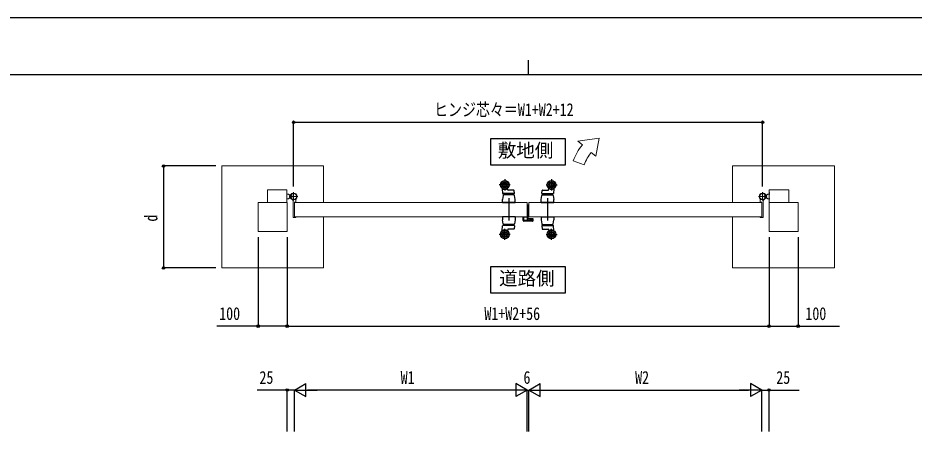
# Model space of a CAD drawing. Units: millimetres, scale not verified. Extents: x -4205 to 4205, y -2970 to 2970.
# Drawn here: x -1759 to 1322, y 1535 to 2970 of the extents above; entities that cross this region are included whole.
import ezdxf
from ezdxf.enums import TextEntityAlignment as Align

# ---------------------------------------------------------------- set-up
doc = ezdxf.new("R2010")
doc.units = ezdxf.units.MM
doc.header["$LTSCALE"] = 10
for name, color, linetype in [('0-2_USER1', 3, 'Continuous'), ('0-3_YKK_13', 4, 'Continuous'), ('0-5_YKK_D', 6, 'Continuous'), ('0-6_YKK_ZWAK', 7, 'Continuous')]:
    doc.layers.add(name, color=color, linetype=linetype)
doc.layers.add('0-4_YKK_A1', color=4, linetype='Continuous', lineweight=18)
doc.styles.add('ＭＳ ゴシック', font='')
doc.styles.get('ＭＳ ゴシック').set_extended_font_data('MS Gothic')

msp = doc.modelspace()

# ---------------------------------------------------------------- linework, layer by layer
at = {"layer": '0-2_USER1'}
for points in [[(-133.78, 2554.58), (-133.78, 2465.33), (123.82, 2465.33), (123.82, 2554.58)], [(-133.78, 2115.14), (-133.78, 2025.89), (123.82, 2025.89), (123.82, 2115.14)]]:
    msp.add_lwpolyline(points, close=True, dxfattribs=at)
at = {"layer": '0-3_YKK_13'}
for p, q in [((-84.98, 2416.05), (-84.98, 2378.05)), ((75.02, 2416.05), (75.02, 2378.05)), ((-66.98, 2397.05), (-104.98, 2397.05)), ((-93.89, 2383.99), (-92.52, 2367.51)), ((-75.12, 2379.88), (-75.85, 2384.26)), ((-54.54, 2379.05), (-74.13, 2379.05)), ((-52.03, 2367.6), (-53.04, 2377.7)), ((42.07, 2367.6), (43.08, 2377.7)), ((44.58, 2379.05), (64.17, 2379.05)), ((57.02, 2397.05), (95.02, 2397.05)), ((65.16, 2379.88), (65.89, 2384.26)), ((83.93, 2383.99), (82.56, 2367.51)), ((-91.22, 2360.83), (-92.98, 2347.05)), ((-92.98, 2337.05), (-92.98, 2347.05)), ((-52.53, 2367.05), (-92.02, 2367.05)), ((-53.72, 2362.55), (-89.24, 2362.55)), ((-86.98, 2362.55), (-86.98, 2367.05)), ((-71.48, 2351.04), (-71.48, 2274.66)), ((-55.98, 2367.05), (-55.98, 2362.55)), ((-49.98, 2347.05), (-51.74, 2360.83)), ((-49.98, 2337.05), (-49.98, 2347.05)), ((40.02, 2347.05), (41.78, 2360.83)), ((40.02, 2337.05), (40.02, 2347.05)), ((42.57, 2367.05), (82.06, 2367.05)), ((43.76, 2362.55), (79.28, 2362.55)), ((46.02, 2367.05), (46.02, 2362.55)), ((61.52, 2351.04), (61.52, 2274.66)), ((77.02, 2362.55), (77.02, 2367.05)), ((81.26, 2360.83), (83.02, 2347.05)), ((83.02, 2337.05), (83.02, 2347.05)), ((-92.98, 2337.05), (-49.98, 2337.05)), ((-49.98, 2337.05), (-92.98, 2337.05)), ((-7.68, 2329.3), (-7.98, 2329.3)), ((-7.68, 2329.3), (-7.68, 2297.8)), ((83.02, 2337.05), (40.02, 2337.05)), ((40.02, 2337.05), (83.02, 2337.05)), ((-49.98, 2287.05), (-92.98, 2287.05)), ((-49.98, 2287.05), (-92.98, 2287.05)), ((-49.98, 2287.05), (-92.98, 2287.05)), ((-92.98, 2287.05), (-92.98, 2277.05)), ((-49.98, 2287.05), (-49.98, 2277.05)), ((-22.28, 2274.5), (-22.28, 2287)), ((-22.28, 2287), (-8.28, 2287)), ((-6.18, 2296.3), (-5.68, 2296.3)), ((-5.18, 2281.3), (-5.18, 2295.8)), ((11.82, 2280.3), (-4.18, 2280.3)), ((12.32, 2274.5), (12.32, 2279.8)), ((40.02, 2287.05), (83.02, 2287.05)), ((40.02, 2287.05), (83.02, 2287.05)), ((40.02, 2287.05), (40.02, 2277.05)), ((40.02, 2287.05), (83.02, 2287.05)), ((83.02, 2287.05), (83.02, 2277.05)), ((-93.89, 2240.11), (-92.52, 2256.59)), ((-91.22, 2263.27), (-92.98, 2277.05)), ((-52.53, 2257.05), (-92.02, 2257.05)), ((-53.72, 2261.55), (-89.24, 2261.55)), ((-86.98, 2261.55), (-86.98, 2257.05)), ((-55.98, 2257.05), (-55.98, 2261.55)), ((-52.03, 2256.5), (-53.04, 2246.4)), ((-49.98, 2277.05), (-51.74, 2263.27)), ((10.32, 2272.5), (-20.28, 2272.5)), ((40.02, 2277.05), (41.78, 2263.27)), ((42.07, 2256.5), (43.08, 2246.4)), ((42.57, 2257.05), (82.06, 2257.05)), ((43.76, 2261.55), (79.28, 2261.55)), ((46.02, 2257.05), (46.02, 2261.55)), ((77.02, 2261.55), (77.02, 2257.05)), ((81.26, 2263.27), (83.02, 2277.05)), ((83.93, 2240.11), (82.56, 2256.59)), ((-66.98, 2227.05), (-104.98, 2227.05)), ((-84.98, 2208.05), (-84.98, 2246.05)), ((-75.12, 2244.21), (-75.85, 2239.84)), ((-54.54, 2245.05), (-74.13, 2245.05)), ((44.58, 2245.05), (64.17, 2245.05)), ((57.02, 2227.05), (95.02, 2227.05)), ((65.16, 2244.21), (65.89, 2239.84)), ((75.02, 2208.05), (75.02, 2246.05))]:
    msp.add_line(p, q, dxfattribs=at)
for centre, radius in [((-84.98, 2397.05), 15), ((-84.98, 2397.05), 14.7), ((-84.98, 2397.05), 9.75), ((-84.98, 2397.05), 6.6), ((75.02, 2397.05), 15), ((75.02, 2397.05), 14.7), ((75.02, 2397.05), 9.75), ((75.02, 2397.05), 6.6), ((-84.98, 2227.05), 15), ((-84.98, 2227.05), 14.7), ((-84.98, 2227.05), 9.75), ((-84.98, 2227.05), 6.6), ((75.02, 2227.05), 15), ((75.02, 2227.05), 14.7), ((75.02, 2227.05), 9.75), ((75.02, 2227.05), 6.6)]:
    msp.add_circle(centre, radius, dxfattribs=at)
for centre, radius, start, end in [((-93.39, 2384.03), 0.5, 57.12534, 184.76364), ((-84.98, 2397.05), 15, 237.12534, 303.86897), ((-84.98, 2397.05), 15, 270, 303.86897), ((-76.34, 2384.18), 0.5, 9.46232, 123.86897), ((-74.13, 2380.05), 1, 189.46232, 270), ((-54.54, 2377.55), 1.5, 5.71059, 90), ((44.58, 2377.55), 1.5, 90, 174.28941), ((64.17, 2380.05), 1, 270, 350.53768), ((66.38, 2384.18), 0.5, 56.13103, 170.53768), ((75.02, 2397.05), 15, 236.13103, 270), ((75.02, 2397.05), 15, 236.13103, 302.87466), ((83.43, 2384.03), 0.5, 355.23636, 122.87466), ((-92.02, 2367.55), 0.5, 184.76364, 270), ((-89.24, 2360.55), 2, 90, 172), ((-53.72, 2360.55), 2, 8, 90), ((-52.53, 2367.55), 0.5, 270, 5.71059), ((43.76, 2360.55), 2, 90, 172), ((42.57, 2367.55), 0.5, 174.28941, 270), ((79.28, 2360.55), 2, 8, 90), ((82.06, 2367.55), 0.5, 270, 355.23636), ((-6.18, 2297.8), 1.5, 180.00003, 270.00003), ((-5.68, 2295.8), 0.5, 0.00003, 90.00003), ((-4.18, 2281.3), 1, 180.00003, 270.00003), ((11.82, 2279.8), 0.5, 0.00003, 90.00003), ((-92.02, 2256.55), 0.5, 90, 175.23636), ((-89.24, 2263.55), 2, 188, 270), ((-53.72, 2263.55), 2, 270, 352), ((-52.53, 2256.55), 0.5, 354.28941, 90), ((-20.28, 2274.5), 2, 180.00003, 270.00003), ((10.32, 2274.5), 2, 270.00003, 0.00003), ((43.76, 2263.55), 2, 188, 270), ((42.57, 2256.55), 0.5, 90, 185.71059), ((79.28, 2263.55), 2, 270, 352), ((82.06, 2256.55), 0.5, 4.76364, 90), ((-93.39, 2240.07), 0.5, 175.23636, 302.87466), ((-84.98, 2227.05), 15, 56.13103, 122.87466), ((-84.98, 2227.05), 15, 56.13103, 90), ((-76.34, 2239.92), 0.5, 236.13103, 350.53768), ((-74.13, 2244.05), 1, 90, 170.53768), ((-54.54, 2246.55), 1.5, 270, 354.28941), ((44.58, 2246.55), 1.5, 185.71059, 270), ((64.17, 2244.05), 1, 9.46232, 90), ((66.38, 2239.92), 0.5, 189.46232, 303.86897), ((75.02, 2227.05), 15, 90, 123.86897), ((75.02, 2227.05), 15, 57.12534, 123.86897), ((83.43, 2240.07), 0.5, 237.12534, 4.76364)]:
    msp.add_arc(centre, radius, start, end, dxfattribs=at)
at = {"layer": '0-4_YKK_A1'}
for p, q in [((239.38, 2557.05), (166.17, 2547.04)), ((239.38, 2557.05), (227.45, 2495.62)), ((181.49, 2534.18), (166.17, 2547.04)), ((227.45, 2495.62), (212.13, 2508.47)), ((150.23, 2480.05), (187.82, 2466.37)), ((-1057.98, 2462.05), (-1057.98, 2112.05)), ((-707.98, 2462.05), (-1057.98, 2462.05)), ((-707.98, 2337.05), (-707.98, 2462.05)), ((698.02, 2462.05), (1048.02, 2462.05)), ((698.02, 2337.05), (698.02, 2462.05)), ((1048.02, 2462.05), (1048.02, 2112.05)), ((-900.98, 2378.55), (-900.98, 2337.05)), ((-898.98, 2380.55), (-835.98, 2380.55)), ((-833.98, 2369.55), (-833.98, 2378.55)), ((824.02, 2369.55), (824.02, 2378.55)), ((889.02, 2380.55), (826.02, 2380.55)), ((891.02, 2378.55), (891.02, 2337.05)), ((-828.98, 2348.55), (-835.98, 2348.55)), ((-835.48, 2369.55), (-833.98, 2369.55)), ((-833.98, 2369.55), (-833.98, 2337.05)), ((-826.48, 2363.05), (-820.79, 2363.05)), ((-796.48, 2357.05), (-825.98, 2357.05)), ((-822.48, 2359.05), (-822.48, 2355.05)), ((-821.31, 2359.05), (-822.48, 2359.05)), ((-822.48, 2358.45), (-816.48, 2358.45)), ((-822.48, 2355.65), (-816.48, 2355.65)), ((-816.48, 2359.05), (-821.31, 2359.05)), ((-816.48, 2355.05), (-821.31, 2355.05)), ((-816.48, 2355.05), (-816.48, 2359.05)), ((-812.98, 2342.11), (-812.98, 2286.55)), ((-810.98, 2371.55), (-810.98, 2343.52)), ((-802.98, 2337.85), (-802.98, 2346.89)), ((786.52, 2357.05), (816.02, 2357.05)), ((793.02, 2337.85), (793.02, 2346.89)), ((801.02, 2371.55), (801.02, 2343.52)), ((803.02, 2342.11), (803.02, 2286.55)), ((806.52, 2359.05), (811.34, 2359.05)), ((806.52, 2355.05), (806.52, 2359.05)), ((812.52, 2358.45), (806.52, 2358.45)), ((812.52, 2355.65), (806.52, 2355.65)), ((806.52, 2355.05), (811.34, 2355.05)), ((816.52, 2363.05), (810.83, 2363.05)), ((811.34, 2359.05), (812.52, 2359.05)), ((812.52, 2359.05), (812.52, 2355.05)), ((819.02, 2348.55), (826.02, 2348.55)), ((824.02, 2369.55), (824.02, 2337.05)), ((825.52, 2369.55), (824.02, 2369.55)), ((-898.98, 2337.05), (-835.98, 2337.05)), ((-807.98, 2287.05), (-807.98, 2337.05)), ((-807.98, 2337.05), (-807.98, 2287.05)), ((-807.98, 2336.75), (-807.98, 2287.35)), ((-807.68, 2337.35), (-803.48, 2337.35)), ((-7.98, 2337.05), (-807.68, 2337.05)), ((-7.98, 2337.05), (-7.98, 2287.05)), ((-1.98, 2337.05), (797.72, 2337.05)), ((-1.98, 2337.05), (-1.98, 2287.05)), ((797.72, 2337.35), (793.52, 2337.35)), ((798.02, 2287.05), (798.02, 2337.05)), ((798.02, 2337.05), (798.02, 2287.05)), ((798.02, 2336.75), (798.02, 2287.35)), ((889.02, 2337.05), (826.02, 2337.05)), ((-810.98, 2284.55), (-803.98, 2284.55)), ((-807.68, 2287.05), (-7.98, 2287.05)), ((-807.68, 2286.75), (-803.48, 2286.75)), ((-802.98, 2286.25), (-802.98, 2285.55)), ((-20.98, 2274.8), (-20.98, 2286.5)), ((-20.68, 2286.8), (-19.08, 2286.8)), ((-19.78, 2285.5), (-19.78, 2275.6)), ((-19.08, 2285.8), (-19.48, 2285.8)), ((-18.78, 2286.5), (-18.78, 2286.1)), ((-7.98, 2296.3), (-7.48, 2296.3)), ((-7.98, 2276.3), (-7.98, 2294.5)), ((-6.48, 2295.3), (-6.48, 2276.3)), ((797.72, 2287.05), (-1.98, 2287.05)), ((2.02, 2280.1), (3.72, 2280.1)), ((4.02, 2279.8), (4.02, 2278.89)), ((8.02, 2278.89), (8.02, 2279.8)), ((8.32, 2280.1), (10.02, 2280.1)), ((793.02, 2286.25), (793.02, 2285.55)), ((797.72, 2286.75), (793.52, 2286.75)), ((801.02, 2284.55), (794.02, 2284.55)), ((10.02, 2273.8), (-19.98, 2273.8)), ((-19.48, 2275.3), (-8.98, 2275.3)), ((-5.48, 2275.3), (0.72, 2275.3)), ((1.02, 2275.6), (1.02, 2279.1)), ((2.22, 2278.59), (2.22, 2275.6)), ((2.52, 2275.3), (9.52, 2275.3)), ((3.64, 2278.6), (2.6, 2278.88)), ((9.44, 2278.88), (8.4, 2278.6)), ((9.82, 2275.6), (9.82, 2278.59)), ((11.02, 2279.1), (11.02, 2274.8))]:
    msp.add_line(p, q, dxfattribs=at)
for points in [[(-826.48, 2363.05), (-828.98, 2365.55), (-835.98, 2365.55)], [(-828.98, 2348.55), (-826.48, 2351.05), (-820.79, 2351.05)], [(-824.83, 2359.15), (-822.88, 2358.2), (-822.27, 2357.05)], [(-824.83, 2354.95), (-822.88, 2355.9), (-822.27, 2357.05)], [(-822.48, 2359.05), (-822.48, 2360.55), (-823.89, 2360.17)], [(-822.48, 2355.05), (-822.48, 2353.55), (-823.89, 2353.93)], [(-822.48, 2359.05), (-822.48, 2355.05), (-821.31, 2355.05)], [(819.02, 2348.55), (816.52, 2351.05), (810.83, 2351.05)], [(812.52, 2359.05), (812.52, 2355.05), (811.34, 2355.05)], [(814.87, 2359.15), (812.92, 2358.2), (812.31, 2357.05)], [(814.87, 2354.95), (812.92, 2355.9), (812.31, 2357.05)], [(812.52, 2359.05), (812.52, 2360.55), (813.93, 2360.17)], [(812.52, 2355.05), (812.52, 2353.55), (813.93, 2353.93)], [(816.52, 2363.05), (819.02, 2365.55), (826.02, 2365.55)], [(-900.98, 2337.05), (-899.48, 2337.05), (-833.98, 2337.05)], [(891.02, 2337.05), (889.52, 2337.05), (824.02, 2337.05)], [(-1057.98, 2112.05), (-707.98, 2112.05), (-707.98, 2287.05)], [(1048.02, 2112.05), (698.02, 2112.05), (698.02, 2287.05)]]:
    msp.add_lwpolyline(points, dxfattribs=at)
for points in [[(-832.98, 2337.05), (-932.98, 2337.05), (-932.98, 2237.05), (-832.98, 2237.05)], [(823.02, 2337.05), (923.02, 2337.05), (923.02, 2237.05), (823.02, 2237.05)]]:
    msp.add_lwpolyline(points, close=True, dxfattribs=at)
for centre, radius in [((-810.98, 2357.05), 11.5), ((-810.98, 2357.05), 10.35), ((801.02, 2357.05), 11.5), ((801.02, 2357.05), 10.35)]:
    msp.add_circle(centre, radius, dxfattribs=at)
for centre, radius, start, end in [((319.38, 2418.48), 180, 140, 160), ((319.38, 2418.48), 140, 140, 160), ((-898.98, 2378.55), 2, 89.99991, 179.99991), ((-835.98, 2378.55), 2, 359.99991, 89.99991), ((826.02, 2378.55), 2, 90.00009, 180.00009), ((889.02, 2378.55), 2, 0.00009, 90.00009), ((-816.08, 2357.05), 9, 165.9647, 194.0353), ((-823.55, 2358.92), 1.3, 105, 165.9647), ((-823.55, 2355.18), 1.3, 194.0353, 255), ((-810.98, 2357.05), 11.5, 321.98772, 244.89722), ((-817.98, 2342.11), 5, 0.00002, 64.89722), ((-797.98, 2346.89), 5, 141.98772, 180), ((801.02, 2357.05), 11.5, 295.10278, 218.01228), ((788.02, 2346.89), 5, 0, 38.01228), ((808.02, 2342.11), 5, 115.10278, 179.99998), ((813.59, 2358.92), 1.3, 14.0353, 75), ((813.59, 2355.18), 1.3, 285, 345.9647), ((806.12, 2357.05), 9, 345.9647, 14.0353), ((-807.68, 2337.05), 0.3, 90, 180), ((-803.48, 2337.85), 0.5, 270, 0), ((793.52, 2337.85), 0.5, 180, 270), ((797.72, 2337.05), 0.3, 0, 90), ((-810.98, 2286.55), 2, 180, 270), ((-807.68, 2287.05), 0.3, 180, 270), ((-803.98, 2285.55), 1, 270, 0), ((-803.48, 2286.25), 0.5, 0, 90), ((-20.68, 2286.5), 0.3, 90, 180), ((-19.48, 2285.5), 0.3, 90, 180), ((-19.08, 2286.5), 0.3, 0, 90), ((-19.08, 2286.1), 0.3, 270, 0), ((-7.48, 2295.3), 1, 360, 90), ((2.02, 2279.1), 1, 90, 180), ((3.72, 2279.8), 0.3, 360, 90), ((8.32, 2279.8), 0.3, 90, 180), ((10.02, 2279.1), 1, 0, 90), ((793.52, 2286.25), 0.5, 90, 180), ((794.02, 2285.55), 1, 180, 270), ((797.72, 2287.05), 0.3, 270, 0), ((801.02, 2286.55), 2, 270, 0), ((-19.98, 2274.8), 1, 180, 270), ((-19.48, 2275.6), 0.3, 180, 270), ((-8.98, 2276.3), 1, 270, 360), ((-5.48, 2276.3), 1, 180, 270), ((0.72, 2275.6), 0.3, 270, 0), ((2.52, 2278.59), 0.3, 75, 180), ((2.52, 2275.6), 0.3, 180, 270), ((3.72, 2278.89), 0.3, 255, 0), ((8.32, 2278.89), 0.3, 180, 285), ((9.52, 2278.59), 0.3, 0, 105), ((9.52, 2275.6), 0.3, 270, 0), ((10.02, 2274.8), 1, 270, 0)]:
    msp.add_arc(centre, radius, start, end, dxfattribs=at)
at = {"layer": '0-5_YKK_D'}
for p, q in [((-810.98, 2391.55), (-810.98, 2613.05)), ((-810.98, 2612.05), (801.02, 2612.05)), ((801.02, 2391.55), (801.02, 2613.05)), ((-1077.98, 2462.05), (-1259, 2462.05)), ((-1258, 2462.05), (-1258, 2112.05)), ((-932.98, 2217.05), (-932.98, 1911.05)), ((-832.98, 2217.05), (-832.98, 1911.05)), ((-832.98, 2217.05), (-832.98, 1911.05)), ((823.02, 2217.05), (823.02, 1911.05)), ((823.02, 2217.05), (823.02, 1911.05)), ((923.02, 2217.05), (923.02, 1911.05)), ((-1077.98, 2112.05), (-1259, 2112.05)), ((-832.98, 1912.05), (823.02, 1912.05)), ((-807.98, 1692.84), (-769.01, 1715.34)), ((-769.01, 1670.34), (-769.01, 1715.34)), ((-7.98, 1692.84), (-46.95, 1715.34)), ((-46.95, 1715.34), (-46.95, 1670.34)), ((-1.98, 1692.84), (36.99, 1715.34)), ((36.99, 1670.34), (36.99, 1715.34)), ((798.02, 1692.84), (759.05, 1715.34)), ((759.05, 1715.34), (759.05, 1670.34)), ((-832.98, 1550.39), (-832.98, 1693.84)), ((-807.98, 1550.39), (-807.98, 1693.84)), ((-807.98, 1550.39), (-807.98, 1693.84)), ((-807.98, 1692.84), (-769.01, 1670.34)), ((-807.98, 1692.84), (-730.04, 1692.84)), ((-52.98, 1692.84), (-762.98, 1692.84)), ((-7.98, 1692.84), (-85.92, 1692.84)), ((-7.98, 1692.84), (-46.95, 1670.34)), ((-7.98, 1550.39), (-7.98, 1693.84)), ((-7.98, 1550.39), (-7.98, 1693.84)), ((-7.98, 1692.84), (-1.98, 1692.84)), ((-1.98, 1550.39), (-1.98, 1693.84)), ((-1.98, 1550.39), (-1.98, 1693.84)), ((-1.98, 1692.84), (36.99, 1670.34)), ((-1.98, 1692.84), (75.96, 1692.84)), ((43.02, 1692.84), (753.02, 1692.84)), ((798.02, 1692.84), (720.08, 1692.84)), ((798.02, 1692.84), (759.05, 1670.34)), ((798.02, 1550.39), (798.02, 1693.84)), ((798.02, 1550.39), (798.02, 1693.84)), ((823.02, 1550.39), (823.02, 1693.84))]:
    msp.add_line(p, q, dxfattribs=at)
for points in [[(-832.98, 1912.05), (-932.98, 1912.05), (-1074.78, 1912.05)], [(823.02, 1912.05), (923.02, 1912.05), (1064.82, 1912.05)], [(-807.98, 1692.84), (-832.98, 1692.84), (-936.38, 1692.84)], [(798.02, 1692.84), (823.02, 1692.84), (926.42, 1692.84)]]:
    msp.add_lwpolyline(points, dxfattribs=at)
for centre in [(-810.98, 2612.05), (801.02, 2612.05), (-1258, 2462.05), (-1258, 2112.05), (-932.98, 1912.05), (-832.98, 1912.05), (-832.98, 1912.05), (823.02, 1912.05), (823.02, 1912.05), (923.02, 1912.05), (-832.98, 1692.84), (823.02, 1692.84)]:
    msp.add_circle(centre, 4.25, dxfattribs=at)
at = {"layer": '0-6_YKK_ZWAK'}
for p, q in [((-4.98, 2825), (-4.98, 2775)), ((3895.02, 2775), (-3904.98, 2775))]:
    msp.add_line(p, q, dxfattribs=at)
msp.add_lwpolyline([(-4205, -2970), (4205, -2970), (4205, 2970), (-4205, 2970)], close=True, dxfattribs=at)

# ---------------------------------------------------------------- texts
at = {"layer": '0-2_USER1', "style": 'ＭＳ ゴシック'}
for s, p in [('敷地側', (-109.4, 2478.08)), ('道路側', (-105.07, 2038.64))]:
    msp.add_text(s, height=46.74, dxfattribs=at).set_placement(p, align=Align.BOTTOM_LEFT)
at = {"layer": '0-5_YKK_D', "style": 'ＭＳ ゴシック', "width": 0.8}
for s, p in [('ヒンジ芯々＝W1+W2+12', (-328.18, 2620.05)), ('100', (-1066.78, 1920.05)), ('W1+W2+56', (-155.38, 1920.05)), ('100', (948.02, 1920.05)), ('25', (-928.38, 1700.84)), ('W1', (-443.18, 1700.84)), ('6', (-20.98, 1700.84)), ('W2', (362.82, 1700.84)), ('25', (848.02, 1700.84))]:
    msp.add_text(s, height=43.99, dxfattribs=at).set_placement(p, align=Align.BOTTOM_LEFT)
msp.add_text('d', height=43.99, rotation=90, dxfattribs=at).set_placement((-1266, 2271.05), align=Align.BOTTOM_LEFT)

doc.saveas('drawing.dxf')
